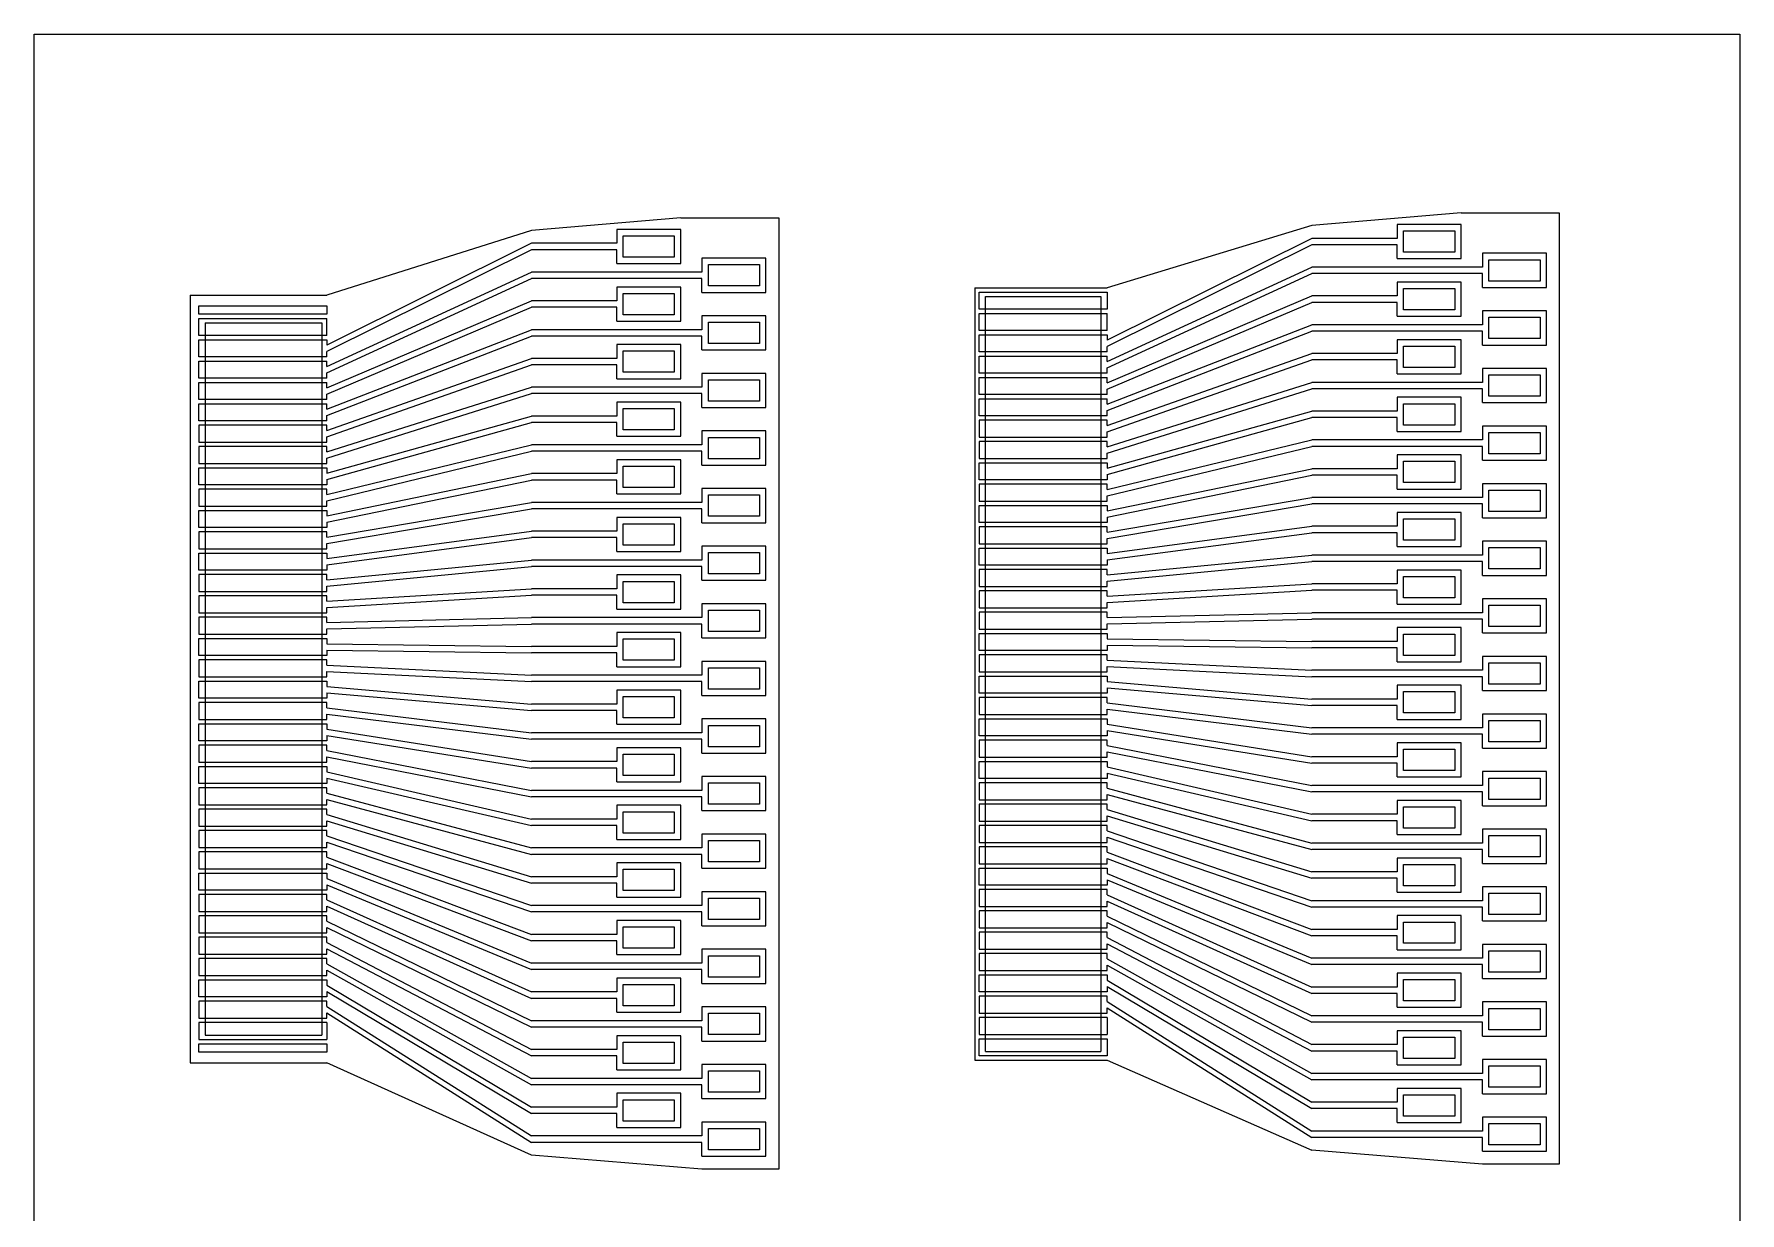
# Model space of a CAD drawing. Header units: inches. Extents: x 22 to 209, y 18 to 88.
# Drawn here: x 93.38 to 133.38, y 60.66 to 88.29 of the extents above; entities that cross this region are included whole.
import ezdxf

# ---------------------------------------------------------------- set-up
doc = ezdxf.new("R2010")
doc.units = ezdxf.units.IN
doc.header["$MEASUREMENT"] = 0
for name, color, linetype in [('Foil', 5, 'Continuous'), ('Hole', 1, 'Continuous'), ('Outline', 93, 'Continuous')]:
    doc.layers.add(name, color=color, linetype=linetype)

msp = doc.modelspace()

# ---------------------------------------------------------------- linework, layer by layer
at = {"layer": 'Foil'}
for p, q in [((93.379, 18.292), (93.379, 88.292)), ((93.379, 88.292), (133.379, 88.292)), ((133.379, 88.292), (133.379, 18.292)), ((108.541, 83.714), (107.041, 83.714)), ((107.041, 83.714), (107.041, 83.389)), ((108.541, 82.914), (108.541, 83.714)), ((126.843, 83.829), (125.343, 83.829)), ((125.343, 83.829), (125.343, 83.504)), ((126.843, 83.029), (126.843, 83.829)), ((105.041, 83.389), (100.241, 81.001)), ((105.041, 83.239), (100.241, 80.851)), ((107.041, 83.389), (105.041, 83.389)), ((107.041, 83.239), (105.041, 83.239)), ((107.041, 82.914), (107.041, 83.239)), ((123.343, 83.504), (118.543, 81.116)), ((123.343, 83.354), (118.543, 80.966)), ((125.343, 83.504), (123.343, 83.504)), ((125.343, 83.354), (123.343, 83.354)), ((125.343, 83.029), (125.343, 83.354)), ((107.041, 82.914), (108.541, 82.914)), ((110.541, 83.039), (109.041, 83.039)), ((109.041, 83.039), (109.041, 82.714)), ((110.541, 82.239), (110.541, 83.039)), ((118.543, 80.616), (123.343, 82.829)), ((127.343, 82.829), (123.343, 82.829)), ((125.343, 83.029), (126.843, 83.029)), ((128.843, 83.154), (127.343, 83.154)), ((127.343, 83.154), (127.343, 82.829)), ((128.843, 82.354), (128.843, 83.154)), ((100.241, 80.501), (105.041, 82.714)), ((100.241, 80.351), (105.041, 82.564)), ((109.041, 82.714), (105.041, 82.714)), ((109.041, 82.564), (105.041, 82.564)), ((109.041, 82.239), (109.041, 82.564)), ((118.543, 80.466), (123.343, 82.679)), ((127.343, 82.679), (123.343, 82.679)), ((126.843, 82.479), (125.343, 82.479)), ((125.343, 82.479), (125.343, 82.154)), ((126.843, 81.679), (126.843, 82.479)), ((127.343, 82.354), (127.343, 82.679)), ((100.241, 80.001), (105.041, 82.039)), ((107.041, 82.039), (105.041, 82.039)), ((108.541, 82.364), (107.041, 82.364)), ((107.041, 82.364), (107.041, 82.039)), ((108.541, 81.564), (108.541, 82.364)), ((109.041, 82.239), (110.541, 82.239)), ((115.543, 81.841), (115.543, 82.241)), ((115.543, 82.241), (118.543, 82.241)), ((118.543, 82.241), (118.543, 81.841)), ((118.543, 80.116), (123.343, 82.154)), ((118.543, 79.966), (123.343, 82.004)), ((125.343, 82.154), (123.343, 82.154)), ((125.343, 82.004), (123.343, 82.004)), ((125.343, 81.679), (125.343, 82.004)), ((127.343, 82.354), (128.843, 82.354)), ((97.241, 81.726), (97.241, 81.926)), ((97.241, 81.926), (100.241, 81.926)), ((100.241, 81.726), (97.241, 81.726)), ((97.241, 81.226), (97.241, 81.626)), ((97.241, 81.626), (100.241, 81.626)), ((100.241, 81.926), (100.241, 81.726)), ((100.241, 79.851), (105.041, 81.889)), ((100.241, 81.226), (100.241, 81.626)), ((107.041, 81.889), (105.041, 81.889)), ((107.041, 81.564), (107.041, 81.889)), ((110.541, 81.689), (109.041, 81.689)), ((109.041, 81.689), (109.041, 81.364)), ((110.541, 80.889), (110.541, 81.689)), ((118.543, 81.841), (115.543, 81.841)), ((115.543, 81.341), (115.543, 81.741)), ((115.543, 81.741), (118.543, 81.741)), ((118.543, 81.341), (118.543, 81.741)), ((125.343, 81.679), (126.843, 81.679)), ((128.843, 81.804), (127.343, 81.804)), ((127.343, 81.804), (127.343, 81.479)), ((128.843, 81.004), (128.843, 81.804)), ((100.241, 81.226), (97.241, 81.226)), ((100.241, 79.501), (105.041, 81.364)), ((100.241, 79.351), (105.041, 81.214)), ((109.041, 81.364), (105.041, 81.364)), ((109.041, 81.214), (105.041, 81.214)), ((107.041, 81.564), (108.541, 81.564)), ((109.041, 80.889), (109.041, 81.214)), ((118.543, 81.341), (115.543, 81.341)), ((115.543, 80.841), (115.543, 81.241)), ((115.543, 81.241), (118.543, 81.241)), ((118.543, 79.616), (123.343, 81.479)), ((118.543, 79.466), (123.343, 81.329)), ((118.543, 81.241), (118.543, 81.116)), ((127.343, 81.479), (123.343, 81.479)), ((127.343, 81.329), (123.343, 81.329)), ((127.343, 81.004), (127.343, 81.329)), ((97.241, 80.726), (97.241, 81.126)), ((97.241, 81.126), (100.241, 81.126)), ((100.241, 81.126), (100.241, 81.001)), ((100.241, 80.726), (100.241, 80.851)), ((108.541, 81.014), (107.041, 81.014)), ((107.041, 81.014), (107.041, 80.689)), ((108.541, 80.214), (108.541, 81.014)), ((109.041, 80.889), (110.541, 80.889)), ((118.543, 80.841), (115.543, 80.841)), ((118.543, 80.841), (118.543, 80.966)), ((118.543, 79.116), (123.343, 80.804)), ((125.343, 80.804), (123.343, 80.804)), ((126.843, 81.129), (125.343, 81.129)), ((125.343, 81.129), (125.343, 80.804)), ((126.843, 80.329), (126.843, 81.129)), ((127.343, 81.004), (128.843, 81.004)), ((100.241, 80.726), (97.241, 80.726)), ((97.241, 80.226), (97.241, 80.626)), ((97.241, 80.626), (100.241, 80.626)), ((100.241, 79.001), (105.041, 80.689)), ((100.241, 80.501), (100.241, 80.626)), ((100.241, 78.851), (105.041, 80.539)), ((107.041, 80.689), (105.041, 80.689)), ((107.041, 80.539), (105.041, 80.539)), ((107.041, 80.214), (107.041, 80.539)), ((115.543, 80.341), (115.543, 80.741)), ((115.543, 80.741), (118.543, 80.741)), ((118.543, 80.616), (118.543, 80.741)), ((118.543, 78.966), (123.343, 80.654)), ((118.543, 80.341), (118.543, 80.466)), ((125.343, 80.654), (123.343, 80.654)), ((125.343, 80.329), (125.343, 80.654)), ((128.843, 80.454), (127.343, 80.454)), ((127.343, 80.454), (127.343, 80.129)), ((128.843, 79.654), (128.843, 80.454)), ((100.241, 80.226), (97.241, 80.226)), ((97.241, 79.726), (97.241, 80.126)), ((97.241, 80.126), (100.241, 80.126)), ((100.241, 80.226), (100.241, 80.351)), ((100.241, 80.001), (100.241, 80.126)), ((100.241, 78.501), (105.041, 80.014)), ((109.041, 80.014), (105.041, 80.014)), ((107.041, 80.214), (108.541, 80.214)), ((110.541, 80.339), (109.041, 80.339)), ((109.041, 80.339), (109.041, 80.014)), ((110.541, 79.539), (110.541, 80.339)), ((118.543, 80.341), (115.543, 80.341)), ((115.543, 79.841), (115.543, 80.241)), ((115.543, 80.241), (118.543, 80.241)), ((118.543, 80.116), (118.543, 80.241)), ((118.543, 78.616), (123.343, 80.129)), ((127.343, 80.129), (123.343, 80.129)), ((125.343, 80.329), (126.843, 80.329)), ((100.241, 79.726), (97.241, 79.726)), ((97.241, 79.226), (97.241, 79.626)), ((97.241, 79.626), (100.241, 79.626)), ((100.241, 78.351), (105.041, 79.864)), ((100.241, 79.726), (100.241, 79.851)), ((100.241, 79.501), (100.241, 79.626)), ((109.041, 79.864), (105.041, 79.864)), ((108.541, 79.664), (107.041, 79.664)), ((107.041, 79.664), (107.041, 79.339)), ((108.541, 78.864), (108.541, 79.664)), ((109.041, 79.539), (109.041, 79.864)), ((118.543, 79.841), (115.543, 79.841)), ((115.543, 79.341), (115.543, 79.741)), ((115.543, 79.741), (118.543, 79.741)), ((118.543, 78.466), (123.343, 79.979)), ((118.543, 79.841), (118.543, 79.966)), ((118.543, 79.616), (118.543, 79.741)), ((127.343, 79.979), (123.343, 79.979)), ((126.843, 79.779), (125.343, 79.779)), ((125.343, 79.779), (125.343, 79.454)), ((126.843, 78.979), (126.843, 79.779)), ((127.343, 79.654), (127.343, 79.979)), ((127.343, 79.654), (128.843, 79.654)), ((100.241, 79.226), (97.241, 79.226)), ((100.241, 79.226), (100.241, 79.351)), ((100.241, 78.001), (105.041, 79.339)), ((107.041, 79.339), (105.041, 79.339)), ((109.041, 79.539), (110.541, 79.539)), ((118.543, 79.341), (115.543, 79.341)), ((118.543, 79.241), (115.543, 79.241)), ((115.543, 79.241), (115.543, 78.841)), ((118.543, 79.341), (118.543, 79.466)), ((118.543, 78.116), (123.343, 79.454)), ((118.543, 77.966), (123.343, 79.304)), ((118.543, 79.116), (118.543, 79.241)), ((125.343, 79.454), (123.343, 79.454)), ((125.343, 79.304), (123.343, 79.304)), ((125.343, 78.979), (125.343, 79.304)), ((100.241, 79.126), (97.241, 79.126)), ((97.241, 79.126), (97.241, 78.726)), ((100.241, 77.851), (105.041, 79.189)), ((100.241, 79.001), (100.241, 79.126)), ((100.241, 78.726), (100.241, 78.851)), ((107.041, 79.189), (105.041, 79.189)), ((107.041, 78.864), (107.041, 79.189)), ((107.041, 78.864), (108.541, 78.864)), ((110.541, 78.989), (109.041, 78.989)), ((109.041, 78.989), (109.041, 78.664)), ((110.541, 78.189), (110.541, 78.989)), ((115.543, 78.841), (118.543, 78.841)), ((118.543, 78.841), (118.543, 78.966)), ((125.343, 78.979), (126.843, 78.979)), ((128.843, 79.104), (127.343, 79.104)), ((127.343, 79.104), (127.343, 78.779)), ((128.843, 78.304), (128.843, 79.104)), ((97.241, 78.726), (100.241, 78.726)), ((100.241, 78.626), (97.241, 78.626)), ((97.241, 78.626), (97.241, 78.226)), ((100.241, 77.501), (105.041, 78.664)), ((100.241, 78.501), (100.241, 78.626)), ((100.241, 77.351), (105.041, 78.514)), ((109.041, 78.664), (105.041, 78.664)), ((109.041, 78.514), (105.041, 78.514)), ((109.041, 78.189), (109.041, 78.514)), ((118.543, 78.741), (115.543, 78.741)), ((115.543, 78.741), (115.543, 78.341)), ((118.543, 77.616), (123.343, 78.779)), ((118.543, 78.616), (118.543, 78.741)), ((118.543, 77.466), (123.343, 78.629)), ((118.543, 78.341), (118.543, 78.466)), ((127.343, 78.779), (123.343, 78.779)), ((127.343, 78.629), (123.343, 78.629)), ((126.843, 78.429), (125.343, 78.429)), ((125.343, 78.429), (125.343, 78.104)), ((126.843, 77.629), (126.843, 78.429)), ((127.343, 78.304), (127.343, 78.629)), ((97.241, 78.226), (100.241, 78.226)), ((97.241, 77.726), (97.241, 78.126)), ((97.241, 78.126), (100.241, 78.126)), ((100.241, 78.226), (100.241, 78.351)), ((100.241, 78.126), (100.241, 78.001)), ((108.541, 78.314), (107.041, 78.314)), ((107.041, 78.314), (107.041, 77.989)), ((108.541, 77.514), (108.541, 78.314)), ((109.041, 78.189), (110.541, 78.189)), ((115.543, 78.341), (118.543, 78.341)), ((115.543, 77.841), (115.543, 78.241)), ((115.543, 78.241), (118.543, 78.241)), ((118.543, 78.241), (118.543, 78.116)), ((118.543, 77.116), (123.343, 78.104)), ((125.343, 78.104), (123.343, 78.104)), ((127.343, 78.304), (128.843, 78.304)), ((100.241, 77.726), (97.241, 77.726)), ((100.241, 77.626), (97.241, 77.626)), ((97.241, 77.626), (97.241, 77.226)), ((100.241, 77.001), (105.041, 77.989)), ((100.241, 77.851), (100.241, 77.726)), ((100.241, 76.851), (105.041, 77.839)), ((100.241, 77.501), (100.241, 77.626)), ((107.041, 77.989), (105.041, 77.989)), ((107.041, 77.839), (105.041, 77.839)), ((107.041, 77.514), (107.041, 77.839)), ((110.541, 77.639), (109.041, 77.639)), ((109.041, 77.639), (109.041, 77.314)), ((110.541, 76.839), (110.541, 77.639)), ((118.543, 77.841), (115.543, 77.841)), ((118.543, 77.741), (115.543, 77.741)), ((115.543, 77.741), (115.543, 77.341)), ((118.543, 77.966), (118.543, 77.841)), ((118.543, 76.966), (123.343, 77.954)), ((118.543, 77.616), (118.543, 77.741)), ((125.343, 77.954), (123.343, 77.954)), ((125.343, 77.629), (125.343, 77.954)), ((125.343, 77.629), (126.843, 77.629)), ((128.843, 77.754), (127.343, 77.754)), ((127.343, 77.754), (127.343, 77.429)), ((128.843, 76.954), (128.843, 77.754)), ((97.241, 77.226), (100.241, 77.226)), ((100.241, 77.226), (100.241, 77.351)), ((100.241, 76.501), (105.041, 77.314)), ((109.041, 77.314), (105.041, 77.314)), ((107.041, 77.514), (108.541, 77.514)), ((115.543, 77.341), (118.543, 77.341)), ((115.543, 76.841), (115.543, 77.241)), ((115.543, 77.241), (118.543, 77.241)), ((118.543, 77.341), (118.543, 77.466)), ((118.543, 76.616), (123.343, 77.429)), ((118.543, 76.466), (123.343, 77.279)), ((118.543, 77.241), (118.543, 77.116)), ((127.343, 77.429), (123.343, 77.429)), ((127.343, 77.279), (123.343, 77.279)), ((127.343, 76.954), (127.343, 77.279)), ((97.241, 76.726), (97.241, 77.126)), ((97.241, 77.126), (100.241, 77.126)), ((100.241, 76.351), (105.041, 77.164)), ((100.241, 77.126), (100.241, 77.001)), ((100.241, 76.851), (100.241, 76.726)), ((109.041, 77.164), (105.041, 77.164)), ((108.541, 76.964), (107.041, 76.964)), ((107.041, 76.964), (107.041, 76.639)), ((108.541, 76.164), (108.541, 76.964)), ((109.041, 76.839), (109.041, 77.164)), ((109.041, 76.839), (110.541, 76.839)), ((118.543, 76.841), (115.543, 76.841)), ((118.543, 76.966), (118.543, 76.841)), ((126.843, 77.079), (125.343, 77.079)), ((125.343, 77.079), (125.343, 76.754)), ((126.843, 76.279), (126.843, 77.079)), ((127.343, 76.954), (128.843, 76.954)), ((100.241, 76.726), (97.241, 76.726)), ((100.241, 76.626), (97.241, 76.626)), ((97.241, 76.626), (97.241, 76.226)), ((100.241, 76.001), (105.041, 76.639)), ((100.241, 76.501), (100.241, 76.626)), ((100.241, 75.851), (105.041, 76.489)), ((107.041, 76.639), (105.041, 76.639)), ((107.041, 76.489), (105.041, 76.489)), ((107.041, 76.164), (107.041, 76.489)), ((118.543, 76.741), (115.543, 76.741)), ((115.543, 76.741), (115.543, 76.341)), ((118.543, 76.116), (123.343, 76.754)), ((118.543, 76.616), (118.543, 76.741)), ((118.543, 75.966), (123.343, 76.604)), ((118.543, 76.341), (118.543, 76.466)), ((125.343, 76.754), (123.343, 76.754)), ((125.343, 76.604), (123.343, 76.604)), ((125.343, 76.279), (125.343, 76.604)), ((128.843, 76.404), (127.343, 76.404)), ((127.343, 76.404), (127.343, 76.079)), ((128.843, 75.604), (128.843, 76.404)), ((97.241, 76.226), (100.241, 76.226)), ((97.241, 75.726), (97.241, 76.126)), ((97.241, 76.126), (100.241, 76.126)), ((100.241, 76.226), (100.241, 76.351)), ((100.241, 76.126), (100.241, 76.001)), ((107.041, 76.164), (108.541, 76.164)), ((110.541, 76.289), (109.041, 76.289)), ((109.041, 76.289), (109.041, 75.964)), ((110.541, 75.489), (110.541, 76.289)), ((115.543, 76.341), (118.543, 76.341)), ((115.543, 75.841), (115.543, 76.241)), ((115.543, 76.241), (118.543, 76.241)), ((118.543, 76.241), (118.543, 76.116)), ((118.543, 75.616), (123.343, 76.079)), ((127.343, 76.079), (123.343, 76.079)), ((125.343, 76.279), (126.843, 76.279)), ((100.241, 75.726), (97.241, 75.726)), ((100.241, 75.626), (97.241, 75.626)), ((97.241, 75.626), (97.241, 75.226)), ((100.241, 75.501), (105.041, 75.964)), ((100.241, 75.851), (100.241, 75.726)), ((100.241, 75.351), (105.041, 75.814)), ((100.241, 75.501), (100.241, 75.626)), ((109.041, 75.964), (105.041, 75.964)), ((109.041, 75.814), (105.041, 75.814)), ((108.541, 75.614), (107.041, 75.614)), ((107.041, 75.614), (107.041, 75.289)), ((108.541, 74.814), (108.541, 75.614)), ((109.041, 75.489), (109.041, 75.814)), ((118.543, 75.841), (115.543, 75.841)), ((118.543, 75.741), (115.543, 75.741)), ((115.543, 75.741), (115.543, 75.341)), ((118.543, 75.966), (118.543, 75.841)), ((118.543, 75.466), (123.343, 75.929)), ((118.543, 75.616), (118.543, 75.741)), ((127.343, 75.929), (123.343, 75.929)), ((126.843, 75.729), (125.343, 75.729)), ((125.343, 75.729), (125.343, 75.404)), ((126.843, 74.929), (126.843, 75.729)), ((127.343, 75.604), (127.343, 75.929)), ((127.343, 75.604), (128.843, 75.604)), ((97.241, 75.226), (100.241, 75.226)), ((100.241, 75.226), (100.241, 75.351)), ((100.241, 75.001), (105.041, 75.289)), ((107.041, 75.289), (105.041, 75.289)), ((109.041, 75.489), (110.541, 75.489)), ((115.543, 75.341), (118.543, 75.341)), ((118.543, 75.241), (115.543, 75.241)), ((115.543, 75.241), (115.543, 74.841)), ((118.543, 75.341), (118.543, 75.466)), ((118.543, 75.116), (123.343, 75.404)), ((118.543, 74.966), (123.343, 75.254)), ((118.543, 75.116), (118.543, 75.241)), ((125.343, 75.404), (123.343, 75.404)), ((125.343, 75.254), (123.343, 75.254)), ((125.343, 74.929), (125.343, 75.254)), ((100.241, 75.126), (97.241, 75.126)), ((97.241, 75.126), (97.241, 74.726)), ((100.241, 74.851), (105.041, 75.139)), ((100.241, 75.001), (100.241, 75.126)), ((100.241, 74.726), (100.241, 74.851)), ((107.041, 75.139), (105.041, 75.139)), ((107.041, 74.814), (107.041, 75.139)), ((107.041, 74.814), (108.541, 74.814)), ((110.541, 74.939), (109.041, 74.939)), ((109.041, 74.939), (109.041, 74.614)), ((110.541, 74.139), (110.541, 74.939)), ((115.543, 74.841), (118.543, 74.841)), ((118.543, 74.841), (118.543, 74.966)), ((125.343, 74.929), (126.843, 74.929)), ((128.843, 75.054), (127.343, 75.054)), ((127.343, 75.054), (127.343, 74.729)), ((128.843, 74.254), (128.843, 75.054)), ((97.241, 74.726), (100.241, 74.726)), ((100.241, 74.626), (97.241, 74.626)), ((97.241, 74.626), (97.241, 74.226)), ((100.241, 74.501), (100.241, 74.626)), ((100.241, 74.501), (105.041, 74.614)), ((100.241, 74.351), (105.041, 74.464)), ((109.041, 74.614), (105.041, 74.614)), ((109.041, 74.464), (105.041, 74.464)), ((109.041, 74.139), (109.041, 74.464)), ((118.543, 74.741), (115.543, 74.741)), ((115.543, 74.741), (115.543, 74.341)), ((118.543, 74.616), (118.543, 74.741)), ((118.543, 74.616), (123.343, 74.729)), ((118.543, 74.466), (123.343, 74.579)), ((118.543, 74.341), (118.543, 74.466)), ((127.343, 74.729), (123.343, 74.729)), ((127.343, 74.579), (123.343, 74.579)), ((127.343, 74.254), (127.343, 74.579)), ((97.241, 74.226), (100.241, 74.226)), ((97.241, 73.726), (97.241, 74.126)), ((97.241, 74.126), (100.241, 74.126)), ((100.241, 74.226), (100.241, 74.351)), ((100.241, 74.126), (100.241, 74.001)), ((100.241, 74.001), (105.041, 73.939)), ((108.541, 74.264), (107.041, 74.264)), ((107.041, 74.264), (107.041, 73.939)), ((108.541, 73.464), (108.541, 74.264)), ((109.041, 74.139), (110.541, 74.139)), ((115.543, 74.341), (118.543, 74.341)), ((115.543, 73.841), (115.543, 74.241)), ((115.543, 74.241), (118.543, 74.241)), ((118.543, 74.241), (118.543, 74.116)), ((118.543, 74.116), (123.343, 74.054)), ((125.343, 74.054), (123.343, 74.054)), ((126.843, 74.379), (125.343, 74.379)), ((125.343, 74.379), (125.343, 74.054)), ((126.843, 73.579), (126.843, 74.379)), ((127.343, 74.254), (128.843, 74.254)), ((100.241, 73.726), (97.241, 73.726)), ((100.241, 73.626), (97.241, 73.626)), ((97.241, 73.626), (97.241, 73.226)), ((100.241, 73.851), (100.241, 73.726)), ((100.241, 73.851), (105.041, 73.789)), ((100.241, 73.501), (100.241, 73.626)), ((107.041, 73.939), (105.041, 73.939)), ((107.041, 73.789), (105.041, 73.789)), ((107.041, 73.464), (107.041, 73.789)), ((118.543, 73.841), (115.543, 73.841)), ((118.543, 73.741), (115.543, 73.741)), ((115.543, 73.741), (115.543, 73.341)), ((118.543, 73.966), (118.543, 73.841)), ((118.543, 73.966), (123.343, 73.904)), ((118.543, 73.616), (118.543, 73.741)), ((118.543, 73.616), (123.343, 73.379)), ((125.343, 73.904), (123.343, 73.904)), ((125.343, 73.579), (125.343, 73.904)), ((128.843, 73.704), (127.343, 73.704)), ((127.343, 73.704), (127.343, 73.379)), ((128.843, 72.904), (128.843, 73.704)), ((97.241, 73.226), (100.241, 73.226)), ((100.241, 73.501), (105.041, 73.264)), ((100.241, 73.226), (100.241, 73.351)), ((100.241, 73.351), (105.041, 73.114)), ((109.041, 73.264), (105.041, 73.264)), ((107.041, 73.464), (108.541, 73.464)), ((110.541, 73.589), (109.041, 73.589)), ((109.041, 73.589), (109.041, 73.264)), ((110.541, 72.789), (110.541, 73.589)), ((115.543, 73.341), (118.543, 73.341)), ((115.543, 72.841), (115.543, 73.241)), ((115.543, 73.241), (118.543, 73.241)), ((118.543, 73.341), (118.543, 73.466)), ((118.543, 73.466), (123.343, 73.229)), ((118.543, 73.241), (118.543, 73.116)), ((127.343, 73.379), (123.343, 73.379)), ((127.343, 73.229), (123.343, 73.229)), ((125.343, 73.579), (126.843, 73.579)), ((127.343, 72.904), (127.343, 73.229)), ((97.241, 72.726), (97.241, 73.126)), ((97.241, 73.126), (100.241, 73.126)), ((100.241, 73.126), (100.241, 73.001)), ((100.241, 73.001), (105.041, 72.589)), ((100.241, 72.851), (100.241, 72.726)), ((100.241, 72.851), (105.041, 72.439)), ((109.041, 73.114), (105.041, 73.114)), ((108.541, 72.914), (107.041, 72.914)), ((107.041, 72.914), (107.041, 72.589)), ((108.541, 72.114), (108.541, 72.914)), ((109.041, 72.789), (109.041, 73.114)), ((118.543, 72.841), (115.543, 72.841)), ((118.543, 73.116), (123.343, 72.704)), ((118.543, 72.966), (118.543, 72.841)), ((118.543, 72.966), (123.343, 72.554)), ((126.843, 73.029), (125.343, 73.029)), ((125.343, 73.029), (125.343, 72.704)), ((126.843, 72.229), (126.843, 73.029)), ((127.343, 72.904), (128.843, 72.904)), ((100.241, 72.726), (97.241, 72.726)), ((100.241, 72.626), (97.241, 72.626)), ((97.241, 72.626), (97.241, 72.226)), ((100.241, 72.501), (100.241, 72.626)), ((100.241, 72.501), (105.041, 71.914)), ((107.041, 72.589), (105.041, 72.589)), ((107.041, 72.439), (105.041, 72.439)), ((107.041, 72.114), (107.041, 72.439)), ((109.041, 72.789), (110.541, 72.789)), ((118.543, 72.741), (115.543, 72.741)), ((115.543, 72.741), (115.543, 72.341)), ((118.543, 72.616), (118.543, 72.741)), ((118.543, 72.616), (123.343, 72.029)), ((118.543, 72.341), (118.543, 72.466)), ((118.543, 72.466), (123.343, 71.879)), ((125.343, 72.704), (123.343, 72.704)), ((125.343, 72.554), (123.343, 72.554)), ((125.343, 72.229), (125.343, 72.554)), ((97.241, 72.226), (100.241, 72.226)), ((97.241, 71.726), (97.241, 72.126)), ((97.241, 72.126), (100.241, 72.126)), ((100.241, 72.226), (100.241, 72.351)), ((100.241, 72.351), (105.041, 71.764)), ((100.241, 72.126), (100.241, 72.001)), ((100.241, 72.001), (105.041, 71.239)), ((107.041, 72.114), (108.541, 72.114)), ((110.541, 72.239), (109.041, 72.239)), ((109.041, 72.239), (109.041, 71.914)), ((110.541, 71.439), (110.541, 72.239)), ((115.543, 72.341), (118.543, 72.341)), ((115.543, 71.841), (115.543, 72.241)), ((115.543, 72.241), (118.543, 72.241)), ((118.543, 72.241), (118.543, 72.116)), ((118.543, 72.116), (123.343, 71.354)), ((127.343, 72.029), (123.343, 72.029)), ((125.343, 72.229), (126.843, 72.229)), ((128.843, 72.354), (127.343, 72.354)), ((127.343, 72.354), (127.343, 72.029)), ((128.843, 71.554), (128.843, 72.354)), ((100.241, 71.726), (97.241, 71.726)), ((100.241, 71.626), (97.241, 71.626)), ((97.241, 71.626), (97.241, 71.226)), ((100.241, 71.851), (100.241, 71.726)), ((100.241, 71.851), (105.041, 71.089)), ((100.241, 71.501), (100.241, 71.626)), ((109.041, 71.914), (105.041, 71.914)), ((109.041, 71.764), (105.041, 71.764)), ((109.041, 71.439), (109.041, 71.764)), ((118.543, 71.841), (115.543, 71.841)), ((118.543, 71.741), (115.543, 71.741)), ((115.543, 71.741), (115.543, 71.341)), ((118.543, 71.966), (118.543, 71.841)), ((118.543, 71.966), (123.343, 71.204)), ((118.543, 71.616), (118.543, 71.741)), ((118.543, 71.616), (123.343, 70.679)), ((127.343, 71.879), (123.343, 71.879)), ((126.843, 71.679), (125.343, 71.679)), ((125.343, 71.679), (125.343, 71.354)), ((126.843, 70.879), (126.843, 71.679)), ((127.343, 71.554), (127.343, 71.879)), ((97.241, 71.226), (100.241, 71.226)), ((100.241, 71.501), (105.041, 70.564)), ((100.241, 71.226), (100.241, 71.351)), ((100.241, 71.351), (105.041, 70.414)), ((107.041, 71.239), (105.041, 71.239)), ((108.541, 71.564), (107.041, 71.564)), ((107.041, 71.564), (107.041, 71.239)), ((108.541, 70.764), (108.541, 71.564)), ((109.041, 71.439), (110.541, 71.439)), ((115.543, 71.341), (118.543, 71.341)), ((115.543, 70.841), (115.543, 71.241)), ((115.543, 71.241), (118.543, 71.241)), ((118.543, 71.341), (118.543, 71.466)), ((118.543, 71.466), (123.343, 70.529)), ((118.543, 71.241), (118.543, 71.116)), ((125.343, 71.354), (123.343, 71.354)), ((125.343, 71.204), (123.343, 71.204)), ((125.343, 70.879), (125.343, 71.204)), ((127.343, 71.554), (128.843, 71.554)), ((97.241, 70.726), (97.241, 71.126)), ((97.241, 71.126), (100.241, 71.126)), ((100.241, 71.126), (100.241, 71.001)), ((100.241, 71.001), (105.041, 69.889)), ((100.241, 70.851), (100.241, 70.726)), ((100.241, 70.851), (105.041, 69.739)), ((107.041, 71.089), (105.041, 71.089)), ((107.041, 70.764), (107.041, 71.089)), ((110.541, 70.889), (109.041, 70.889)), ((109.041, 70.889), (109.041, 70.564)), ((110.541, 70.089), (110.541, 70.889)), ((118.543, 70.841), (115.543, 70.841)), ((118.543, 71.116), (123.343, 70.004)), ((118.543, 70.966), (118.543, 70.841)), ((118.543, 70.966), (123.343, 69.854)), ((125.343, 70.879), (126.843, 70.879)), ((128.843, 71.004), (127.343, 71.004)), ((127.343, 71.004), (127.343, 70.679)), ((128.843, 70.204), (128.843, 71.004)), ((100.241, 70.726), (97.241, 70.726)), ((100.241, 70.626), (97.241, 70.626)), ((97.241, 70.626), (97.241, 70.226)), ((100.241, 70.501), (100.241, 70.626)), ((100.241, 70.501), (105.041, 69.214)), ((109.041, 70.564), (105.041, 70.564)), ((109.041, 70.414), (105.041, 70.414)), ((107.041, 70.764), (108.541, 70.764)), ((109.041, 70.089), (109.041, 70.414)), ((118.543, 70.741), (115.543, 70.741)), ((115.543, 70.741), (115.543, 70.341)), ((118.543, 70.616), (118.543, 70.741)), ((118.543, 70.616), (123.343, 69.329)), ((118.543, 70.341), (118.543, 70.466)), ((118.543, 70.466), (123.343, 69.179)), ((127.343, 70.679), (123.343, 70.679)), ((127.343, 70.529), (123.343, 70.529)), ((127.343, 70.204), (127.343, 70.529)), ((97.241, 70.226), (100.241, 70.226)), ((100.241, 70.126), (97.241, 70.126)), ((97.241, 70.126), (97.241, 69.726)), ((100.241, 70.226), (100.241, 70.351)), ((100.241, 70.351), (105.041, 69.064)), ((100.241, 70.001), (100.241, 70.126)), ((100.241, 70.001), (105.041, 68.539)), ((108.541, 70.214), (107.041, 70.214)), ((107.041, 70.214), (107.041, 69.889)), ((108.541, 69.414), (108.541, 70.214)), ((109.041, 70.089), (110.541, 70.089)), ((115.543, 70.341), (118.543, 70.341)), ((118.543, 70.241), (115.543, 70.241)), ((115.543, 70.241), (115.543, 69.841)), ((118.543, 70.116), (118.543, 70.241)), ((118.543, 70.116), (123.343, 68.654)), ((125.343, 70.004), (123.343, 70.004)), ((126.843, 70.329), (125.343, 70.329)), ((125.343, 70.329), (125.343, 70.004)), ((126.843, 69.529), (126.843, 70.329)), ((127.343, 70.204), (128.843, 70.204)), ((97.241, 69.726), (100.241, 69.726)), ((100.241, 69.626), (97.241, 69.626)), ((97.241, 69.626), (97.241, 69.226)), ((100.241, 69.726), (100.241, 69.851)), ((100.241, 69.851), (105.041, 68.389)), ((100.241, 69.501), (100.241, 69.626)), ((107.041, 69.889), (105.041, 69.889)), ((107.041, 69.739), (105.041, 69.739)), ((107.041, 69.414), (107.041, 69.739)), ((115.543, 69.841), (118.543, 69.841)), ((118.543, 69.741), (115.543, 69.741)), ((115.543, 69.741), (115.543, 69.341)), ((118.543, 69.841), (118.543, 69.966)), ((118.543, 69.966), (123.343, 68.504)), ((118.543, 69.616), (118.543, 69.741)), ((118.543, 69.616), (123.343, 67.979)), ((125.343, 69.854), (123.343, 69.854)), ((125.343, 69.529), (125.343, 69.854)), ((128.843, 69.654), (127.343, 69.654)), ((127.343, 69.654), (127.343, 69.329)), ((128.843, 68.854), (128.843, 69.654)), ((97.241, 69.226), (100.241, 69.226)), ((100.241, 69.501), (105.041, 67.864)), ((100.241, 69.226), (100.241, 69.351)), ((100.241, 69.351), (105.041, 67.714)), ((109.041, 69.214), (105.041, 69.214)), ((107.041, 69.414), (108.541, 69.414)), ((110.541, 69.539), (109.041, 69.539)), ((109.041, 69.539), (109.041, 69.214)), ((110.541, 68.739), (110.541, 69.539)), ((115.543, 69.341), (118.543, 69.341)), ((118.543, 69.241), (115.543, 69.241)), ((115.543, 69.241), (115.543, 68.841)), ((118.543, 69.341), (118.543, 69.466)), ((118.543, 69.466), (123.343, 67.829)), ((118.543, 69.116), (118.543, 69.241)), ((127.343, 69.329), (123.343, 69.329)), ((125.343, 69.529), (126.843, 69.529)), ((100.241, 69.126), (97.241, 69.126)), ((97.241, 69.126), (97.241, 68.726)), ((100.241, 69.001), (100.241, 69.126)), ((100.241, 69.001), (105.041, 67.189)), ((100.241, 68.726), (100.241, 68.851)), ((100.241, 68.851), (105.041, 67.039)), ((109.041, 69.064), (105.041, 69.064)), ((108.541, 68.864), (107.041, 68.864)), ((107.041, 68.864), (107.041, 68.539)), ((108.541, 68.064), (108.541, 68.864)), ((109.041, 68.739), (109.041, 69.064)), ((115.543, 68.841), (118.543, 68.841)), ((118.543, 69.116), (123.343, 67.304)), ((118.543, 68.841), (118.543, 68.966)), ((118.543, 68.966), (123.343, 67.154)), ((127.343, 69.179), (123.343, 69.179)), ((126.843, 68.979), (125.343, 68.979)), ((125.343, 68.979), (125.343, 68.654)), ((126.843, 68.179), (126.843, 68.979)), ((127.343, 68.854), (127.343, 69.179)), ((127.343, 68.854), (128.843, 68.854)), ((97.241, 68.726), (100.241, 68.726)), ((97.241, 68.226), (97.241, 68.626)), ((97.241, 68.626), (100.241, 68.626)), ((100.241, 68.626), (100.241, 68.501)), ((100.241, 68.501), (105.041, 66.514)), ((107.041, 68.539), (105.041, 68.539)), ((109.041, 68.739), (110.541, 68.739)), ((115.543, 68.341), (115.543, 68.741)), ((115.543, 68.741), (118.543, 68.741)), ((118.543, 68.741), (118.543, 68.616)), ((118.543, 68.616), (123.343, 66.629)), ((118.543, 68.466), (118.543, 68.341)), ((118.543, 68.466), (123.343, 66.479)), ((125.343, 68.654), (123.343, 68.654)), ((125.343, 68.504), (123.343, 68.504)), ((125.343, 68.179), (125.343, 68.504)), ((100.241, 68.226), (97.241, 68.226)), ((100.241, 68.126), (97.241, 68.126)), ((97.241, 68.126), (97.241, 67.726)), ((100.241, 68.351), (100.241, 68.226)), ((100.241, 68.351), (105.041, 66.364)), ((100.241, 68.001), (100.241, 68.126)), ((100.241, 68.001), (105.041, 65.839)), ((107.041, 68.389), (105.041, 68.389)), ((107.041, 68.064), (107.041, 68.389)), ((107.041, 68.064), (108.541, 68.064)), ((110.541, 68.189), (109.041, 68.189)), ((109.041, 68.189), (109.041, 67.864)), ((110.541, 67.389), (110.541, 68.189)), ((118.543, 68.341), (115.543, 68.341)), ((118.543, 68.241), (115.543, 68.241)), ((115.543, 68.241), (115.543, 67.841)), ((118.543, 68.116), (118.543, 68.241)), ((118.543, 68.116), (123.343, 65.954)), ((125.343, 68.179), (126.843, 68.179)), ((128.843, 68.304), (127.343, 68.304)), ((127.343, 68.304), (127.343, 67.979)), ((128.843, 67.504), (128.843, 68.304)), ((97.241, 67.726), (100.241, 67.726)), ((100.241, 67.626), (97.241, 67.626)), ((97.241, 67.626), (97.241, 67.226)), ((100.241, 67.726), (100.241, 67.851)), ((100.241, 67.851), (105.041, 65.689)), ((100.241, 67.501), (100.241, 67.626)), ((109.041, 67.864), (105.041, 67.864)), ((109.041, 67.714), (105.041, 67.714)), ((109.041, 67.389), (109.041, 67.714)), ((115.543, 67.841), (118.543, 67.841)), ((118.543, 67.741), (115.543, 67.741)), ((115.543, 67.741), (115.543, 67.341)), ((118.543, 67.841), (118.543, 67.966)), ((118.543, 67.966), (123.343, 65.804)), ((118.543, 67.616), (118.543, 67.741)), ((118.543, 67.616), (123.343, 65.279)), ((127.343, 67.979), (123.343, 67.979)), ((127.343, 67.829), (123.343, 67.829)), ((126.843, 67.629), (125.343, 67.629)), ((125.343, 67.629), (125.343, 67.304)), ((126.843, 66.829), (126.843, 67.629)), ((127.343, 67.504), (127.343, 67.829)), ((97.241, 67.226), (100.241, 67.226)), ((100.241, 67.501), (105.041, 65.164)), ((100.241, 67.226), (100.241, 67.351)), ((100.241, 67.351), (105.041, 65.014)), ((108.541, 67.514), (107.041, 67.514)), ((107.041, 67.514), (107.041, 67.189)), ((108.541, 66.714), (108.541, 67.514)), ((109.041, 67.389), (110.541, 67.389)), ((115.543, 67.341), (118.543, 67.341)), ((118.543, 67.241), (115.543, 67.241)), ((115.543, 67.241), (115.543, 66.841)), ((118.543, 67.341), (118.543, 67.466)), ((118.543, 67.466), (123.343, 65.129)), ((118.543, 67.116), (118.543, 67.241)), ((125.343, 67.304), (123.343, 67.304)), ((127.343, 67.504), (128.843, 67.504)), ((100.241, 67.126), (97.241, 67.126)), ((97.241, 67.126), (97.241, 66.726)), ((100.241, 67.001), (100.241, 67.126)), ((100.241, 67.001), (105.041, 64.489)), ((100.241, 66.726), (100.241, 66.851)), ((100.241, 66.851), (105.041, 64.339)), ((107.041, 67.189), (105.041, 67.189)), ((107.041, 67.039), (105.041, 67.039)), ((107.041, 66.714), (107.041, 67.039)), ((110.541, 66.839), (109.041, 66.839)), ((109.041, 66.839), (109.041, 66.514)), ((110.541, 66.039), (110.541, 66.839)), ((115.543, 66.841), (118.543, 66.841)), ((118.543, 67.116), (123.343, 64.604)), ((118.543, 66.841), (118.543, 66.966)), ((118.543, 66.966), (123.343, 64.454)), ((125.343, 67.154), (123.343, 67.154)), ((125.343, 66.829), (125.343, 67.154)), ((125.343, 66.829), (126.843, 66.829)), ((128.843, 66.954), (127.343, 66.954)), ((127.343, 66.954), (127.343, 66.629)), ((128.843, 66.154), (128.843, 66.954)), ((97.241, 66.726), (100.241, 66.726)), ((100.241, 66.626), (97.241, 66.626)), ((97.241, 66.626), (97.241, 66.226)), ((100.241, 66.501), (100.241, 66.626)), ((100.241, 66.501), (105.041, 63.814)), ((109.041, 66.514), (105.041, 66.514)), ((107.041, 66.714), (108.541, 66.714)), ((118.543, 66.741), (115.543, 66.741)), ((115.543, 66.741), (115.543, 66.341)), ((118.543, 66.616), (118.543, 66.741)), ((118.543, 66.616), (123.343, 63.929)), ((118.543, 66.341), (118.543, 66.466)), ((118.543, 66.466), (123.343, 63.779)), ((127.343, 66.629), (123.343, 66.629)), ((127.343, 66.479), (123.343, 66.479)), ((127.343, 66.154), (127.343, 66.479)), ((97.241, 66.226), (100.241, 66.226)), ((97.241, 65.726), (97.241, 66.126)), ((97.241, 66.126), (100.241, 66.126)), ((100.241, 66.226), (100.241, 66.351)), ((100.241, 66.351), (105.041, 63.664)), ((100.241, 66.126), (100.241, 66.001)), ((100.241, 66.001), (105.041, 63.139)), ((109.041, 66.364), (105.041, 66.364)), ((108.541, 66.164), (107.041, 66.164)), ((107.041, 66.164), (107.041, 65.839)), ((108.541, 65.364), (108.541, 66.164)), ((109.041, 66.039), (109.041, 66.364)), ((109.041, 66.039), (110.541, 66.039)), ((115.543, 66.341), (118.543, 66.341)), ((115.543, 65.841), (115.543, 66.241)), ((115.543, 66.241), (118.543, 66.241)), ((118.543, 66.241), (118.543, 66.116)), ((118.543, 66.116), (123.343, 63.254)), ((126.843, 66.279), (125.343, 66.279)), ((125.343, 66.279), (125.343, 65.954)), ((126.843, 65.479), (126.843, 66.279)), ((127.343, 66.154), (128.843, 66.154)), ((100.241, 65.726), (97.241, 65.726)), ((100.241, 65.626), (97.241, 65.626)), ((97.241, 65.626), (97.241, 65.226)), ((100.241, 65.851), (100.241, 65.726)), ((100.241, 65.851), (105.041, 62.989)), ((100.241, 65.501), (100.241, 65.626)), ((107.041, 65.839), (105.041, 65.839)), ((107.041, 65.689), (105.041, 65.689)), ((107.041, 65.364), (107.041, 65.689)), ((118.543, 65.841), (115.543, 65.841)), ((118.543, 65.741), (115.543, 65.741)), ((115.543, 65.741), (115.543, 65.341)), ((118.543, 65.966), (118.543, 65.841)), ((118.543, 65.966), (123.343, 63.104)), ((118.543, 65.616), (118.543, 65.741)), ((118.543, 65.616), (123.343, 62.579)), ((125.343, 65.954), (123.343, 65.954)), ((125.343, 65.804), (123.343, 65.804)), ((125.343, 65.479), (125.343, 65.804)), ((128.843, 65.604), (127.343, 65.604)), ((127.343, 65.604), (127.343, 65.279)), ((128.843, 64.804), (128.843, 65.604)), ((97.241, 65.226), (100.241, 65.226)), ((100.241, 65.501), (105.041, 62.464)), ((100.241, 65.226), (100.241, 65.351)), ((100.241, 65.351), (105.041, 62.314)), ((107.041, 65.364), (108.541, 65.364)), ((110.541, 65.489), (109.041, 65.489)), ((109.041, 65.489), (109.041, 65.164)), ((110.541, 64.689), (110.541, 65.489)), ((115.543, 65.341), (118.543, 65.341)), ((118.543, 65.241), (115.543, 65.241)), ((115.543, 65.241), (115.543, 64.841)), ((118.543, 65.341), (118.543, 65.466)), ((118.543, 65.466), (123.343, 62.429)), ((118.543, 65.241), (118.543, 64.841)), ((127.343, 65.279), (123.343, 65.279)), ((125.343, 65.479), (126.843, 65.479)), ((100.241, 65.126), (97.241, 65.126)), ((97.241, 65.126), (97.241, 64.726)), ((100.241, 65.126), (100.241, 64.726)), ((109.041, 65.164), (105.041, 65.164)), ((109.041, 65.014), (105.041, 65.014)), ((108.541, 64.814), (107.041, 64.814)), ((107.041, 64.814), (107.041, 64.489)), ((108.541, 64.014), (108.541, 64.814)), ((109.041, 64.689), (109.041, 65.014)), ((115.543, 64.841), (118.543, 64.841)), ((127.343, 65.129), (123.343, 65.129)), ((126.843, 64.929), (125.343, 64.929)), ((125.343, 64.929), (125.343, 64.604)), ((126.843, 64.129), (126.843, 64.929)), ((127.343, 64.804), (127.343, 65.129)), ((127.343, 64.804), (128.843, 64.804)), ((97.241, 64.726), (100.241, 64.726)), ((97.241, 64.426), (97.241, 64.626)), ((97.241, 64.626), (100.241, 64.626)), ((100.241, 64.426), (97.241, 64.426)), ((100.241, 64.626), (100.241, 64.426)), ((107.041, 64.489), (105.041, 64.489)), ((109.041, 64.689), (110.541, 64.689)), ((115.543, 64.341), (115.543, 64.741)), ((115.543, 64.741), (118.543, 64.741)), ((118.543, 64.741), (118.543, 64.341)), ((125.343, 64.604), (123.343, 64.604)), ((125.343, 64.454), (123.343, 64.454)), ((125.343, 64.129), (125.343, 64.454)), ((107.041, 64.339), (105.041, 64.339)), ((107.041, 64.014), (107.041, 64.339)), ((107.041, 64.014), (108.541, 64.014)), ((110.541, 64.139), (109.041, 64.139)), ((109.041, 64.139), (109.041, 63.814)), ((110.541, 63.339), (110.541, 64.139)), ((118.543, 64.341), (115.543, 64.341)), ((125.343, 64.129), (126.843, 64.129)), ((128.843, 64.254), (127.343, 64.254)), ((127.343, 64.254), (127.343, 63.929)), ((128.843, 63.454), (128.843, 64.254)), ((109.041, 63.814), (105.041, 63.814)), ((109.041, 63.664), (105.041, 63.664)), ((109.041, 63.339), (109.041, 63.664)), ((127.343, 63.929), (123.343, 63.929)), ((127.343, 63.779), (123.343, 63.779)), ((127.343, 63.454), (127.343, 63.779)), ((108.541, 63.464), (107.041, 63.464)), ((107.041, 63.464), (107.041, 63.139)), ((108.541, 62.664), (108.541, 63.464)), ((109.041, 63.339), (110.541, 63.339)), ((125.343, 63.254), (123.343, 63.254)), ((126.843, 63.579), (125.343, 63.579)), ((125.343, 63.579), (125.343, 63.254)), ((126.843, 62.779), (126.843, 63.579)), ((127.343, 63.454), (128.843, 63.454)), ((107.041, 63.139), (105.041, 63.139)), ((107.041, 62.989), (105.041, 62.989)), ((107.041, 62.664), (107.041, 62.989)), ((125.343, 63.104), (123.343, 63.104)), ((125.343, 62.779), (125.343, 63.104)), ((128.843, 62.904), (127.343, 62.904)), ((127.343, 62.904), (127.343, 62.579)), ((128.843, 62.104), (128.843, 62.904)), ((109.041, 62.464), (105.041, 62.464)), ((107.041, 62.664), (108.541, 62.664)), ((110.541, 62.789), (109.041, 62.789)), ((109.041, 62.789), (109.041, 62.464)), ((110.541, 61.989), (110.541, 62.789)), ((127.343, 62.579), (123.343, 62.579)), ((127.343, 62.429), (123.343, 62.429)), ((125.343, 62.779), (126.843, 62.779)), ((127.343, 62.104), (127.343, 62.429)), ((109.041, 62.314), (105.041, 62.314)), ((109.041, 61.989), (109.041, 62.314)), ((127.343, 62.104), (128.843, 62.104)), ((109.041, 61.989), (110.541, 61.989))]:
    msp.add_line(p, q, dxfattribs=at)
at = {"layer": 'Hole'}
for p, q in [((93.379, 18.292), (93.379, 88.292)), ((93.379, 88.292), (133.379, 88.292)), ((133.379, 88.292), (133.379, 18.292)), ((125.493, 83.179), (125.493, 83.679)), ((125.493, 83.679), (126.693, 83.679)), ((126.693, 83.679), (126.693, 83.179)), ((107.191, 83.064), (107.191, 83.564)), ((107.191, 83.564), (108.391, 83.564)), ((108.391, 83.564), (108.391, 83.064)), ((108.391, 83.064), (107.191, 83.064)), ((109.191, 82.389), (109.191, 82.889)), ((109.191, 82.889), (110.391, 82.889)), ((110.391, 82.889), (110.391, 82.389)), ((126.693, 83.179), (125.493, 83.179)), ((127.493, 82.504), (127.493, 83.004)), ((127.493, 83.004), (128.693, 83.004)), ((128.693, 83.004), (128.693, 82.504)), ((128.693, 82.504), (127.493, 82.504)), ((107.191, 81.714), (107.191, 82.214)), ((107.191, 82.214), (108.391, 82.214)), ((108.391, 82.214), (108.391, 81.714)), ((110.391, 82.389), (109.191, 82.389)), ((125.493, 81.829), (125.493, 82.329)), ((125.493, 82.329), (126.693, 82.329)), ((126.693, 82.329), (126.693, 81.829)), ((108.391, 81.714), (107.191, 81.714)), ((126.693, 81.829), (125.493, 81.829)), ((127.493, 81.154), (127.493, 81.654)), ((127.493, 81.654), (128.693, 81.654)), ((128.693, 81.654), (128.693, 81.154)), ((109.191, 81.039), (109.191, 81.539)), ((109.191, 81.539), (110.391, 81.539)), ((110.391, 81.539), (110.391, 81.039)), ((107.191, 80.364), (107.191, 80.864)), ((107.191, 80.864), (108.391, 80.864)), ((108.391, 80.864), (108.391, 80.364)), ((110.391, 81.039), (109.191, 81.039)), ((125.493, 80.479), (125.493, 80.979)), ((125.493, 80.979), (126.693, 80.979)), ((126.693, 80.979), (126.693, 80.479)), ((128.693, 81.154), (127.493, 81.154)), ((126.693, 80.479), (125.493, 80.479)), ((108.391, 80.364), (107.191, 80.364)), ((109.191, 79.689), (109.191, 80.189)), ((109.191, 80.189), (110.391, 80.189)), ((110.391, 80.189), (110.391, 79.689)), ((127.493, 79.804), (127.493, 80.304)), ((127.493, 80.304), (128.693, 80.304)), ((128.693, 80.304), (128.693, 79.804)), ((110.391, 79.689), (109.191, 79.689)), ((125.493, 79.129), (125.493, 79.629)), ((125.493, 79.629), (126.693, 79.629)), ((126.693, 79.629), (126.693, 79.129)), ((128.693, 79.804), (127.493, 79.804)), ((107.191, 79.014), (107.191, 79.514)), ((107.191, 79.514), (108.391, 79.514)), ((108.391, 79.514), (108.391, 79.014)), ((108.391, 79.014), (107.191, 79.014)), ((109.191, 78.339), (109.191, 78.839)), ((109.191, 78.839), (110.391, 78.839)), ((110.391, 78.839), (110.391, 78.339)), ((126.693, 79.129), (125.493, 79.129)), ((127.493, 78.454), (127.493, 78.954)), ((127.493, 78.954), (128.693, 78.954)), ((128.693, 78.954), (128.693, 78.454)), ((128.693, 78.454), (127.493, 78.454)), ((107.191, 77.664), (107.191, 78.164)), ((107.191, 78.164), (108.391, 78.164)), ((108.391, 78.164), (108.391, 77.664)), ((110.391, 78.339), (109.191, 78.339)), ((125.493, 77.779), (125.493, 78.279)), ((125.493, 78.279), (126.693, 78.279)), ((126.693, 78.279), (126.693, 77.779)), ((108.391, 77.664), (107.191, 77.664)), ((126.693, 77.779), (125.493, 77.779)), ((127.493, 77.104), (127.493, 77.604)), ((127.493, 77.604), (128.693, 77.604)), ((128.693, 77.604), (128.693, 77.104)), ((109.191, 76.989), (109.191, 77.489)), ((109.191, 77.489), (110.391, 77.489)), ((110.391, 77.489), (110.391, 76.989)), ((107.191, 76.314), (107.191, 76.814)), ((107.191, 76.814), (108.391, 76.814)), ((108.391, 76.814), (108.391, 76.314)), ((110.391, 76.989), (109.191, 76.989)), ((125.493, 76.429), (125.493, 76.929)), ((125.493, 76.929), (126.693, 76.929)), ((126.693, 76.929), (126.693, 76.429)), ((128.693, 77.104), (127.493, 77.104)), ((126.693, 76.429), (125.493, 76.429)), ((108.391, 76.314), (107.191, 76.314)), ((109.191, 75.639), (109.191, 76.139)), ((109.191, 76.139), (110.391, 76.139)), ((110.391, 76.139), (110.391, 75.639)), ((127.493, 75.754), (127.493, 76.254)), ((127.493, 76.254), (128.693, 76.254)), ((128.693, 76.254), (128.693, 75.754)), ((110.391, 75.639), (109.191, 75.639)), ((128.693, 75.754), (127.493, 75.754)), ((107.191, 74.964), (107.191, 75.464)), ((107.191, 75.464), (108.391, 75.464)), ((108.391, 75.464), (108.391, 74.964)), ((125.493, 75.079), (125.493, 75.579)), ((125.493, 75.579), (126.693, 75.579)), ((126.693, 75.579), (126.693, 75.079)), ((108.391, 74.964), (107.191, 74.964)), ((126.693, 75.079), (125.493, 75.079)), ((127.493, 74.404), (127.493, 74.904)), ((127.493, 74.904), (128.693, 74.904)), ((128.693, 74.904), (128.693, 74.404)), ((109.191, 74.289), (109.191, 74.789)), ((109.191, 74.789), (110.391, 74.789)), ((110.391, 74.789), (110.391, 74.289)), ((128.693, 74.404), (127.493, 74.404)), ((107.191, 73.614), (107.191, 74.114)), ((107.191, 74.114), (108.391, 74.114)), ((108.391, 74.114), (108.391, 73.614)), ((110.391, 74.289), (109.191, 74.289)), ((125.493, 73.729), (125.493, 74.229)), ((125.493, 74.229), (126.693, 74.229)), ((126.693, 74.229), (126.693, 73.729)), ((108.391, 73.614), (107.191, 73.614)), ((126.693, 73.729), (125.493, 73.729)), ((109.191, 72.939), (109.191, 73.439)), ((109.191, 73.439), (110.391, 73.439)), ((110.391, 73.439), (110.391, 72.939)), ((127.493, 73.054), (127.493, 73.554)), ((127.493, 73.554), (128.693, 73.554)), ((128.693, 73.554), (128.693, 73.054)), ((110.391, 72.939), (109.191, 72.939)), ((125.493, 72.379), (125.493, 72.879)), ((125.493, 72.879), (126.693, 72.879)), ((126.693, 72.879), (126.693, 72.379)), ((128.693, 73.054), (127.493, 73.054)), ((107.191, 72.264), (107.191, 72.764)), ((107.191, 72.764), (108.391, 72.764)), ((108.391, 72.764), (108.391, 72.264)), ((108.391, 72.264), (107.191, 72.264)), ((109.191, 71.589), (109.191, 72.089)), ((109.191, 72.089), (110.391, 72.089)), ((110.391, 72.089), (110.391, 71.589)), ((126.693, 72.379), (125.493, 72.379)), ((127.493, 71.704), (127.493, 72.204)), ((127.493, 72.204), (128.693, 72.204)), ((128.693, 72.204), (128.693, 71.704)), ((128.693, 71.704), (127.493, 71.704)), ((107.191, 70.914), (107.191, 71.414)), ((107.191, 71.414), (108.391, 71.414)), ((108.391, 71.414), (108.391, 70.914)), ((110.391, 71.589), (109.191, 71.589)), ((125.493, 71.029), (125.493, 71.529)), ((125.493, 71.529), (126.693, 71.529)), ((126.693, 71.529), (126.693, 71.029)), ((108.391, 70.914), (107.191, 70.914)), ((126.693, 71.029), (125.493, 71.029)), ((127.493, 70.354), (127.493, 70.854)), ((127.493, 70.854), (128.693, 70.854)), ((128.693, 70.854), (128.693, 70.354)), ((109.191, 70.239), (109.191, 70.739)), ((109.191, 70.739), (110.391, 70.739)), ((110.391, 70.739), (110.391, 70.239)), ((107.191, 69.564), (107.191, 70.064)), ((107.191, 70.064), (108.391, 70.064)), ((108.391, 70.064), (108.391, 69.564)), ((110.391, 70.239), (109.191, 70.239)), ((125.493, 69.679), (125.493, 70.179)), ((125.493, 70.179), (126.693, 70.179)), ((126.693, 70.179), (126.693, 69.679)), ((128.693, 70.354), (127.493, 70.354)), ((126.693, 69.679), (125.493, 69.679)), ((108.391, 69.564), (107.191, 69.564)), ((109.191, 68.889), (109.191, 69.389)), ((109.191, 69.389), (110.391, 69.389)), ((110.391, 69.389), (110.391, 68.889)), ((127.493, 69.004), (127.493, 69.504)), ((127.493, 69.504), (128.693, 69.504)), ((128.693, 69.504), (128.693, 69.004)), ((110.391, 68.889), (109.191, 68.889)), ((125.493, 68.329), (125.493, 68.829)), ((125.493, 68.829), (126.693, 68.829)), ((126.693, 68.829), (126.693, 68.329)), ((128.693, 69.004), (127.493, 69.004)), ((107.191, 68.214), (107.191, 68.714)), ((107.191, 68.714), (108.391, 68.714)), ((108.391, 68.714), (108.391, 68.214)), ((108.391, 68.214), (107.191, 68.214)), ((109.191, 67.539), (109.191, 68.039)), ((109.191, 68.039), (110.391, 68.039)), ((110.391, 68.039), (110.391, 67.539)), ((126.693, 68.329), (125.493, 68.329)), ((127.493, 67.654), (127.493, 68.154)), ((127.493, 68.154), (128.693, 68.154)), ((128.693, 68.154), (128.693, 67.654)), ((128.693, 67.654), (127.493, 67.654)), ((107.191, 66.864), (107.191, 67.364)), ((107.191, 67.364), (108.391, 67.364)), ((108.391, 67.364), (108.391, 66.864)), ((110.391, 67.539), (109.191, 67.539)), ((125.493, 66.979), (125.493, 67.479)), ((125.493, 67.479), (126.693, 67.479)), ((126.693, 67.479), (126.693, 66.979)), ((108.391, 66.864), (107.191, 66.864)), ((126.693, 66.979), (125.493, 66.979)), ((127.493, 66.304), (127.493, 66.804)), ((127.493, 66.804), (128.693, 66.804)), ((128.693, 66.804), (128.693, 66.304)), ((109.191, 66.189), (109.191, 66.689)), ((109.191, 66.689), (110.391, 66.689)), ((110.391, 66.689), (110.391, 66.189)), ((107.191, 65.514), (107.191, 66.014)), ((107.191, 66.014), (108.391, 66.014)), ((108.391, 66.014), (108.391, 65.514)), ((110.391, 66.189), (109.191, 66.189)), ((125.493, 65.629), (125.493, 66.129)), ((125.493, 66.129), (126.693, 66.129)), ((126.693, 66.129), (126.693, 65.629)), ((128.693, 66.304), (127.493, 66.304)), ((126.693, 65.629), (125.493, 65.629)), ((108.391, 65.514), (107.191, 65.514)), ((109.191, 64.839), (109.191, 65.339)), ((109.191, 65.339), (110.391, 65.339)), ((110.391, 65.339), (110.391, 64.839)), ((127.493, 64.954), (127.493, 65.454)), ((127.493, 65.454), (128.693, 65.454)), ((128.693, 65.454), (128.693, 64.954)), ((110.391, 64.839), (109.191, 64.839)), ((128.693, 64.954), (127.493, 64.954)), ((107.191, 64.164), (107.191, 64.664)), ((107.191, 64.664), (108.391, 64.664)), ((108.391, 64.664), (108.391, 64.164)), ((125.493, 64.279), (125.493, 64.779)), ((125.493, 64.779), (126.693, 64.779)), ((126.693, 64.779), (126.693, 64.279)), ((108.391, 64.164), (107.191, 64.164)), ((126.693, 64.279), (125.493, 64.279)), ((127.493, 63.604), (127.493, 64.104)), ((127.493, 64.104), (128.693, 64.104)), ((128.693, 64.104), (128.693, 63.604)), ((109.191, 63.489), (109.191, 63.989)), ((109.191, 63.989), (110.391, 63.989)), ((110.391, 63.989), (110.391, 63.489)), ((128.693, 63.604), (127.493, 63.604)), ((107.191, 62.814), (107.191, 63.314)), ((107.191, 63.314), (108.391, 63.314)), ((108.391, 63.314), (108.391, 62.814)), ((110.391, 63.489), (109.191, 63.489)), ((125.493, 62.929), (125.493, 63.429)), ((125.493, 63.429), (126.693, 63.429)), ((126.693, 63.429), (126.693, 62.929)), ((108.391, 62.814), (107.191, 62.814)), ((126.693, 62.929), (125.493, 62.929)), ((109.191, 62.139), (109.191, 62.639)), ((109.191, 62.639), (110.391, 62.639)), ((110.391, 62.639), (110.391, 62.139)), ((127.493, 62.254), (127.493, 62.754)), ((127.493, 62.754), (128.693, 62.754)), ((128.693, 62.754), (128.693, 62.254)), ((110.391, 62.139), (109.191, 62.139)), ((128.693, 62.254), (127.493, 62.254))]:
    msp.add_line(p, q, dxfattribs=at)
for points in [[(115.693, 64.441), (115.693, 82.141)], [(115.693, 82.141), (118.393, 82.141)], [(118.393, 82.141), (118.393, 64.441)], [(97.391, 81.526), (97.391, 64.826)], [(97.391, 81.526), (100.128, 81.526)], [(100.128, 81.526), (100.128, 64.826)], [(97.391, 64.826), (100.128, 64.826)], [(115.693, 64.441), (118.393, 64.441)]]:
    msp.add_lwpolyline(points, dxfattribs=at)
at = {"layer": 'Outline'}
for p, q in [((93.379, 18.292), (93.379, 88.292)), ((93.379, 88.292), (133.379, 88.292)), ((133.379, 88.292), (133.379, 18.292)), ((126.843, 84.104), (123.343, 83.804)), ((126.843, 84.104), (129.143, 84.104)), ((129.143, 84.104), (129.143, 83.154)), ((105.041, 83.689), (100.241, 82.176)), ((108.541, 83.989), (105.041, 83.689)), ((108.541, 83.989), (110.841, 83.989)), ((110.841, 83.989), (110.841, 83.039)), ((123.343, 83.804), (118.543, 82.341)), ((110.841, 83.039), (110.841, 61.989)), ((129.143, 83.154), (129.143, 62.104)), ((97.041, 82.176), (97.041, 64.176)), ((97.041, 82.176), (100.241, 82.176)), ((115.443, 82.341), (115.443, 64.241)), ((115.443, 82.341), (118.543, 82.341)), ((97.041, 64.176), (100.241, 64.176)), ((105.041, 62.014), (100.241, 64.176)), ((115.443, 64.241), (118.543, 64.241)), ((118.543, 64.241), (123.343, 62.129)), ((109.041, 61.689), (105.041, 62.014)), ((127.343, 61.804), (123.343, 62.129)), ((129.143, 62.104), (129.143, 61.804)), ((110.841, 61.689), (109.041, 61.689)), ((110.841, 61.989), (110.841, 61.689)), ((129.143, 61.804), (127.343, 61.804))]:
    msp.add_line(p, q, dxfattribs=at)

doc.saveas('drawing.dxf')
